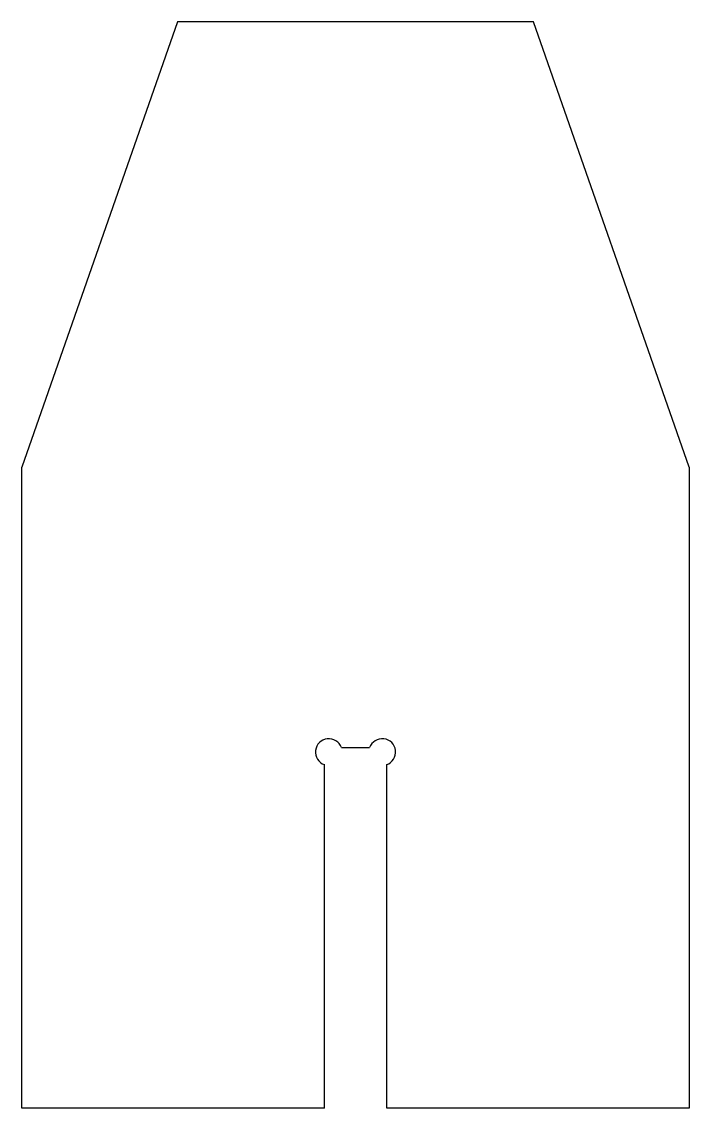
# Model space of a CAD drawing. Header units: millimetres. Extents: x 226 to 301, y 188 to 310.
import ezdxf

# ---------------------------------------------------------------- set-up
doc = ezdxf.new("R2010")
doc.units = ezdxf.units.MM

msp = doc.modelspace()

# ---------------------------------------------------------------- linework, layer by layer
at = {"color": 7, "linetype": 'Continuous', "lineweight": 25}
for p, q in [((243.35, 309.53), (225.85, 259.53)), ((283.35, 309.53), (243.35, 309.53)), ((300.85, 259.53), (283.35, 309.53)), ((225.85, 187.53), (225.85, 259.53)), ((300.85, 259.53), (300.85, 187.53)), ((261.76, 228.03), (264.93, 228.03)), ((259.85, 187.53), (259.85, 226.12)), ((266.85, 187.53), (266.85, 226.12)), ((259.85, 187.53), (225.85, 187.53)), ((300.85, 187.53), (266.85, 187.53))]:
    msp.add_line(p, q, dxfattribs=at)
for centre, start, end in [((260.35, 227.53), 19.4712, 250.5288), ((266.35, 227.53), 289.4712, 160.5288)]:
    msp.add_arc(centre, 1.5, start, end, dxfattribs=at)

doc.saveas('drawing.dxf')
